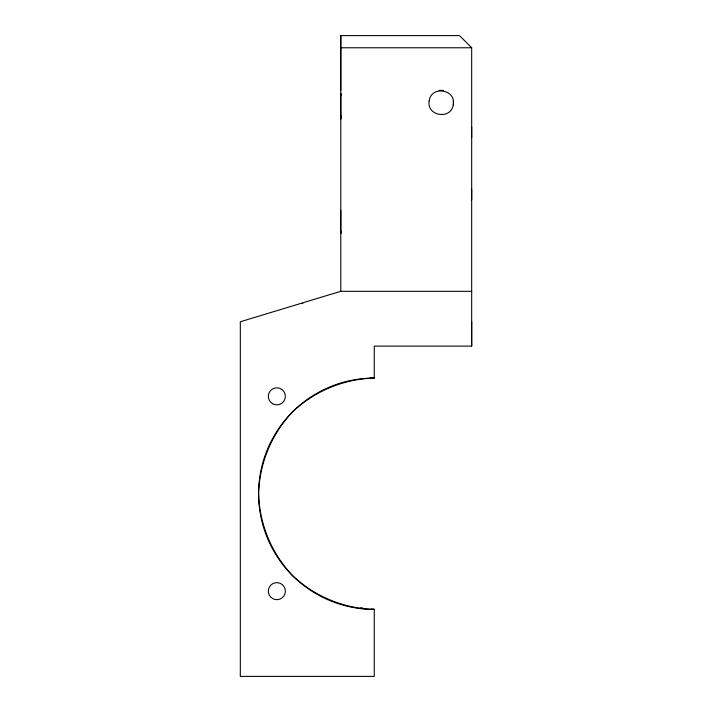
<?xml version="1.0" encoding="UTF-8"?>
<svg xmlns="http://www.w3.org/2000/svg" width="712" height="712" viewBox="0 0 712 712"><rect width="100%" height="100%" fill="white"/><g stroke="black" fill="none" stroke-linecap="round" stroke-linejoin="round"><path stroke-width="1.07" d="M340.781 231.088L340.781 233.474L340.781 210.245M340.781 95.826L340.781 93.441L340.781 118.957L340.781 115.059M371.014 609.303L374.263 609.303L374.263 676.4L240.318 676.4L240.318 321.753L340.781 291.315L340.781 35.6L459.498 35.6L471.682 47.775L471.682 346.103L374.263 346.103L374.263 378.072A115.682 115.682 0 0 0 258.589 493.745C259.471 524.272 271.512 553.34 292.472 575.545C314.668 596.505 343.745 608.546 374.263 609.428A115.682 115.682 0 0 1 258.589 493.745C259.471 463.227 271.512 434.16 292.472 411.954C314.668 390.995 343.745 378.953 374.263 378.072L370.925 378.072M453.411 104.824L453.411 100.383M340.781 47.775L471.682 47.775M439.055 90.397L443.478 90.397M340.781 291.315L471.682 291.315M300.598 303.49L302.814 303.49M360.503 607.906L362.702 607.906M371.37 609.33L374.263 609.428M471.682 126.923L471.682 137.63M471.682 189.285L471.682 199.983M471.682 321.753L471.682 346.103M340.781 35.6L340.781 90.397M429.194 100.917C426.283 116.296 451.542 120.097 453.277 104.539C456.187 89.16 430.938 85.36 429.194 100.917M272.589 403.722A8.526 8.526 0 0 0 285.378 396.335A8.526 8.526 0 0 0 272.589 388.957A8.526 8.526 0 0 0 272.589 403.722M272.589 598.543A8.526 8.526 0 0 0 285.378 591.165A8.526 8.526 0 0 0 272.589 583.778A8.526 8.526 0 0 0 272.589 598.543"/></g></svg>
